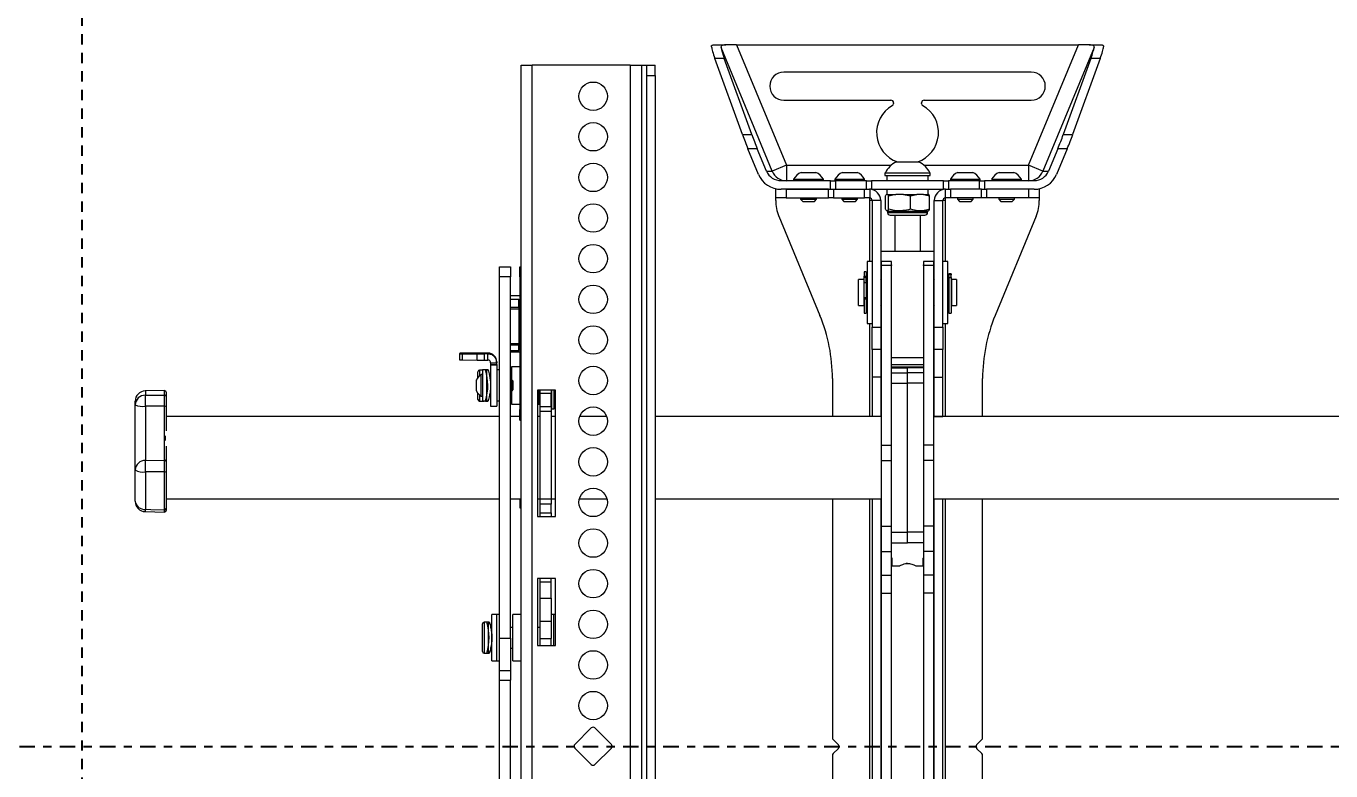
# Model space of a CAD drawing. Extents: x -382 to 1420, y -377 to 265.
# Drawn here: x 200.95 to 216.75, y 151.92 to 160.94 of the extents above; entities that cross this region are included whole.
import ezdxf
from ezdxf import colors
from ezdxf.entities.mleader import LeaderData, LeaderLine
from ezdxf.math import Vec2, Vec3

# ---------------------------------------------------------------- set-up
doc = ezdxf.new("R2010")
doc.units = 0
doc.header["$MEASUREMENT"] = 0
doc.linetypes.add('CENTER4', pattern=[0.5625, 0.375, -0.0625, 0.0625, -0.0625])
doc.linetypes.add('HIDDEN2', pattern=[0.1875, 0.125, -0.0625])
for name, color, linetype in [('AV-Anno-Iden', 154, 'CONTINUOUS'), ('AV-Detl-Dims', 14, 'CONTINUOUS'), ('AV-Detl-Obje-Brkt', 202, 'CONTINUOUS'), ('AV-Detl-Obje-Mont', 232, 'CONTINUOUS'), ('AV-Detl-Patt', 165, 'CONTINUOUS'), ('AV-Elev-Dims', 14, 'CONTINUOUS'), ('AV-Sect-Dims', 14, 'CONTINUOUS')]:
    doc.layers.add(name, color=color, linetype=linetype)
doc.styles.get("Standard").update_dxf_attribs({"font": 'arial.ttf'})

# ---------------------------------------------------------------- blocks, each defined once
blk = doc.blocks.new('A$C429A2651')
at = {"layer": 'AV-Detl-Obje-Brkt', "linetype": 'Continuous', "lineweight": 15}
for p, q in [((4.674, 4.42), (4.674, 20.91)), ((4.674, 20.91), (4.809, 20.91)), ((4.809, 4.42), (4.809, 20.91)), ((5.996, 20.91), (4.809, 20.91)), ((5.996, 20.91), (5.996, 4.42)), ((5.996, 20.91), (6.132, 20.91)), ((6.132, 20.91), (6.132, 4.42)), ((6.132, 20.91), (6.194, 20.91)), ((6.194, 20.91), (6.194, 20.785)), ((6.194, 20.91), (6.299, 20.91)), ((6.299, 20.785), (6.299, 20.91)), ((6.194, 20.785), (6.194, 4.545)), ((6.194, 20.785), (6.299, 20.785)), ((6.299, 20.785), (6.299, 4.545)), ((4.412, 18.47), (4.546, 18.47)), ((4.412, 18.349), (4.412, 18.47)), ((4.546, 18.349), (4.412, 18.349)), ((4.412, 13.971), (4.412, 18.349)), ((4.546, 18.47), (4.546, 18.349)), ((4.546, 13.971), (4.546, 18.349)), ((4.659, 18.468), (4.674, 18.468)), ((4.659, 18.348), (4.659, 18.468)), ((4.659, 18.348), (4.659, 16.743)), ((4.674, 18.348), (4.659, 18.348)), ((4.659, 18.117), (4.546, 18.117)), ((4.546, 18.076), (4.646, 18.076)), ((4.646, 17.981), (4.646, 18.076)), ((4.646, 18.04), (4.659, 18.04)), ((4.646, 18.021), (4.659, 18.021)), ((4.546, 17.981), (4.646, 17.981)), ((4.646, 17.958), (4.546, 17.958)), ((4.646, 17.981), (4.646, 17.958)), ((4.646, 17.958), (4.646, 17.539)), ((4.646, 17.893), (4.659, 17.893)), ((4.646, 17.877), (4.659, 17.877)), ((4.659, 17.84), (4.646, 17.84)), ((4.646, 17.68), (4.659, 17.68)), ((4.646, 17.655), (4.659, 17.655)), ((3.931, 17.422), (3.931, 17.418)), ((3.931, 17.343), (3.931, 17.418)), ((3.967, 17.417), (4.144, 17.414)), ((3.967, 17.342), (3.967, 17.417)), ((4.274, 17.424), (4.056, 17.424)), ((4.144, 17.339), (4.144, 17.414)), ((4.274, 17.414), (4.232, 17.414)), ((4.232, 17.339), (4.232, 17.414)), ((4.274, 17.414), (4.274, 17.424)), ((4.274, 17.339), (4.274, 17.414)), ((4.546, 17.539), (4.646, 17.539)), ((4.646, 17.519), (4.546, 17.519)), ((4.546, 17.455), (4.646, 17.455)), ((4.546, 17.439), (4.659, 17.439)), ((4.646, 17.539), (4.646, 17.519)), ((4.646, 17.525), (4.659, 17.525)), ((4.646, 17.455), (4.646, 17.519)), ((4.646, 17.507), (4.659, 17.507)), ((4.659, 17.483), (4.646, 17.483)), ((3.967, 17.342), (4.144, 17.339)), ((4.232, 17.339), (4.274, 17.339)), ((4.306, 17.308), (4.38, 17.308)), ((4.306, 17.308), (4.306, 17.288)), ((4.306, 17.288), (4.38, 17.288)), ((4.306, 17.288), (4.306, 17.283)), ((4.306, 17.283), (4.38, 17.283)), ((4.306, 17.283), (4.306, 16.783)), ((4.38, 17.318), (4.38, 17.308)), ((4.38, 17.288), (4.38, 17.308)), ((4.38, 17.288), (4.38, 17.283)), ((4.38, 17.283), (4.38, 16.783)), ((4.659, 17.257), (4.559, 17.257)), ((4.559, 17.257), (4.559, 17.102)), ((4.133, 17.031), (4.133, 17.099)), ((4.153, 17.129), (4.153, 17.199)), ((4.206, 17.219), (4.173, 17.219)), ((4.173, 17.219), (4.173, 17.15)), ((4.206, 17.164), (4.191, 17.164)), ((4.191, 17.029), (4.191, 17.164)), ((4.255, 17.221), (4.206, 17.221)), ((4.206, 17.221), (4.206, 16.846)), ((4.275, 17.221), (4.243, 17.221)), ((4.255, 17.221), (4.255, 16.846)), ((4.306, 17.158), (4.291, 17.158)), ((4.412, 17.221), (4.38, 17.221)), ((4.559, 17.157), (4.546, 17.157)), ((4.563, 17.102), (4.546, 17.102)), ((4.581, 17.083), (4.563, 17.102)), ((4.563, 17.031), (4.563, 17.102)), ((4.581, 17.032), (4.581, 17.083)), ((4.133, 16.968), (4.133, 17.031)), ((4.153, 16.864), (4.153, 16.937)), ((4.173, 16.916), (4.173, 16.844)), ((4.191, 16.902), (4.191, 17.029)), ((4.546, 16.964), (4.563, 16.964)), ((4.559, 16.964), (4.559, 16.807)), ((4.563, 16.964), (4.563, 17.031)), ((4.563, 16.964), (4.581, 16.983)), ((4.581, 16.983), (4.581, 17.032)), ((5.09, 16.975), (4.872, 16.975)), ((4.872, 16.975), (4.872, 15.445)), ((4.893, 16.807), (4.893, 16.975)), ((4.906, 16.934), (4.906, 16.975)), ((5.04, 16.934), (4.906, 16.934)), ((4.906, 16.779), (4.906, 16.934)), ((5.04, 16.975), (5.04, 16.934)), ((5.04, 16.779), (5.04, 16.934)), ((5.046, 16.751), (5.046, 16.975)), ((5.077, 16.751), (5.077, 16.971)), ((5.09, 16.928), (5.077, 16.928)), ((5.09, 16.928), (5.077, 16.928)), ((5.09, 15.445), (5.09, 16.975)), ((4.173, 16.844), (4.226, 16.844)), ((4.191, 16.902), (4.206, 16.902)), ((4.206, 16.846), (4.255, 16.846)), ((4.226, 16.844), (4.226, 16.846)), ((4.243, 16.846), (4.243, 16.844)), ((4.243, 16.846), (4.275, 16.846)), ((4.243, 16.844), (4.275, 16.844)), ((4.291, 16.908), (4.306, 16.908)), ((4.291, 16.907), (4.306, 16.907)), ((4.306, 16.783), (4.38, 16.783)), ((4.38, 16.846), (4.412, 16.846)), ((4.546, 16.907), (4.559, 16.907)), ((4.559, 16.807), (4.659, 16.807)), ((4.872, 16.807), (4.893, 16.807)), ((4.893, 16.907), (4.906, 16.907)), ((4.906, 16.779), (5.04, 16.779)), ((4.906, 16.717), (4.906, 16.779)), ((5.04, 16.907), (5.046, 16.907)), ((5.04, 16.779), (5.04, 16.717)), ((5.077, 16.901), (5.09, 16.901)), ((5.09, 16.886), (5.077, 16.886)), ((5.077, 16.768), (5.09, 16.768)), ((4.659, 16.658), (4.546, 16.658)), ((4.659, 16.614), (4.659, 16.743)), ((4.659, 16.743), (4.674, 16.743)), ((4.659, 16.614), (4.674, 16.614)), ((4.906, 16.658), (4.872, 16.658)), ((5.04, 16.717), (4.906, 16.717)), ((4.906, 15.66), (4.906, 16.717)), ((5.04, 16.717), (5.04, 15.66)), ((5.09, 16.658), (5.04, 16.658)), ((5.046, 16.751), (5.077, 16.751)), ((5.71, 16.658), (5.387, 16.658)), ((4.546, 15.659), (4.674, 15.659)), ((4.659, 15.659), (4.659, 15.641)), ((4.872, 15.659), (4.906, 15.659)), ((4.906, 15.66), (5.04, 15.66)), ((4.906, 15.597), (4.906, 15.66)), ((5.04, 15.66), (5.04, 15.597)), ((5.04, 15.659), (5.09, 15.659)), ((5.382, 15.659), (5.714, 15.659)), ((4.659, 15.641), (4.659, 15.549)), ((4.674, 15.641), (4.659, 15.641)), ((4.659, 15.549), (4.674, 15.549)), ((5.04, 15.597), (4.906, 15.597)), ((4.906, 15.491), (4.906, 15.597)), ((5.04, 15.491), (5.04, 15.597)), ((4.872, 15.445), (5.09, 15.445)), ((4.906, 15.491), (5.04, 15.491)), ((4.906, 15.445), (4.906, 15.491)), ((5.04, 15.491), (5.04, 15.445)), ((5.09, 14.695), (4.872, 14.695)), ((4.872, 14.695), (4.872, 13.883)), ((4.906, 14.654), (4.906, 14.695)), ((4.906, 14.654), (5.04, 14.654)), ((4.906, 14.459), (4.906, 14.654)), ((5.04, 14.654), (5.04, 14.695)), ((5.04, 14.459), (5.04, 14.654)), ((5.09, 13.883), (5.09, 14.695)), ((4.906, 14.459), (5.04, 14.459)), ((4.906, 14.18), (4.906, 14.459)), ((5.04, 14.459), (5.04, 14.18)), ((4.38, 14.259), (4.321, 14.259)), ((4.321, 13.995), (4.321, 14.259)), ((4.412, 14.259), (4.38, 14.259)), ((4.38, 13.995), (4.38, 14.259)), ((4.38, 13.978), (4.38, 14.259)), ((4.674, 14.259), (4.574, 14.259)), ((4.574, 13.978), (4.574, 14.259)), ((4.878, 14.259), (4.872, 14.259)), ((4.878, 13.978), (4.878, 14.259)), ((5.071, 14.259), (5.04, 14.259)), ((5.09, 14.259), (5.071, 14.259)), ((5.071, 13.981), (5.071, 14.259)), ((5.071, 13.978), (5.071, 14.259)), ((4.206, 13.978), (4.206, 14.145)), ((4.28, 14.165), (4.226, 14.165)), ((4.226, 14.165), (4.226, 13.978)), ((4.29, 14.165), (4.258, 14.165)), ((4.28, 13.978), (4.28, 14.165)), ((4.3, 14.145), (4.3, 14.13)), ((4.574, 14.103), (4.546, 14.103)), ((4.906, 14.103), (4.878, 14.103)), ((4.906, 14.18), (5.04, 14.18)), ((4.906, 13.97), (4.906, 14.18)), ((5.04, 14.18), (5.04, 13.97)), ((4.206, 13.811), (4.206, 13.978)), ((4.226, 13.978), (4.226, 13.791)), ((4.28, 13.791), (4.28, 13.978)), ((4.321, 13.697), (4.321, 13.995)), ((4.38, 13.697), (4.38, 13.995)), ((4.38, 13.697), (4.38, 13.978)), ((4.412, 13.971), (4.546, 13.971)), ((4.412, 13.583), (4.412, 13.971)), ((4.546, 13.971), (4.546, 13.583)), ((4.574, 13.697), (4.574, 13.978)), ((4.878, 13.883), (4.878, 13.978)), ((4.906, 13.97), (5.04, 13.97)), ((4.906, 13.883), (4.906, 13.97)), ((5.04, 13.883), (5.04, 13.97)), ((5.071, 13.883), (5.071, 13.981)), ((5.071, 13.883), (5.071, 13.978)), ((4.226, 13.791), (4.28, 13.791)), ((4.258, 13.791), (4.29, 13.791)), ((4.3, 13.827), (4.3, 13.811)), ((4.546, 13.853), (4.574, 13.853)), ((4.872, 13.883), (5.09, 13.883)), ((4.321, 13.697), (4.38, 13.697)), ((4.38, 13.697), (4.412, 13.697)), ((4.574, 13.697), (4.674, 13.697)), ((4.412, 13.583), (4.546, 13.583)), ((4.412, 13.463), (4.412, 13.583)), ((4.412, 13.463), (4.546, 13.463)), ((4.412, 8.066), (4.412, 13.463)), ((4.546, 13.583), (4.546, 13.463)), ((4.546, 8.066), (4.546, 13.463)), ((5.526, 12.886), (5.327, 12.687)), ((5.769, 12.687), (5.57, 12.886)), ((5.327, 12.643), (5.526, 12.444)), ((5.57, 12.444), (5.769, 12.643))]:
    blk.add_line(p, q, dxfattribs=at)
at = {"layer": 'AV-Detl-Obje-Brkt', "linetype": 'Continuous', "lineweight": 15, "flags": 128}
blk.add_lwpolyline([(4.226, 16.844), (4.23, 16.845), (4.234, 16.846)], dxfattribs=at)
at = {"layer": 'AV-Detl-Obje-Brkt', "linetype": 'Continuous', "lineweight": 15}
for centre in [(5.548, 20.534), (5.548, 20.043), (5.548, 19.551), (5.548, 19.059), (5.548, 18.567), (5.548, 18.075), (5.548, 17.583), (5.548, 17.092), (5.548, 16.6), (5.548, 16.108), (5.548, 15.616), (5.548, 15.124), (5.548, 14.633), (5.548, 14.141), (5.548, 13.649), (5.548, 13.157)]:
    blk.add_circle(centre, 0.172, dxfattribs=at)
for centre, radius, start, end in [((4.025, 15.209), 2.215, 89.1923, 92.4245), ((3.962, 17.8), 0.384, 265.3152, 270.7829), ((4.227, 24.048), 6.634, 269.2837, 270.0466), ((4.274, 17.318), 0.106, 0.0029, 90.0029), ((3.962, 17.726), 0.384, 265.3152, 270.7829), ((4.227, 23.973), 6.634, 269.2837, 270.0466), ((4.273, 17.033), 0.154, 122.0305, 154.92), ((4.173, 17.199), 0.02, 90, 180), ((3.65, 17.033), 0.622, 342.7147, 17.5243), ((4.273, 17.033), 0.154, 205.08, 237.9695), ((4.173, 16.864), 0.02, 180, 270), ((4.226, 14.145), 0.02, 90, 180), ((3.665, 13.978), 0.622, 342.7147, 17.5243), ((4.226, 13.811), 0.02, 180, 270), ((5.548, 12.864), 0.0312, 45, 135), ((5.349, 12.665), 0.0312, 135, 225), ((5.747, 12.665), 0.0312, 315, 45), ((5.548, 12.466), 0.0312, 225, 315)]:
    blk.add_arc(centre, radius, start, end, dxfattribs=at)
for points in [[(4.38, 17.308), (4.379, 17.322), (4.376, 17.349), (4.351, 17.384), (4.316, 17.409), (4.288, 17.412), (4.274, 17.414)], [(4.306, 17.308), (4.305, 17.312), (4.304, 17.32), (4.297, 17.33), (4.287, 17.338), (4.279, 17.338), (4.274, 17.339)]]:
    blk.add_open_spline(points, degree=3, dxfattribs=at)
for points, knots in [([(4.275, 17.218), (4.275, 17.219), (4.274, 17.222), (4.279, 17.207), (4.288, 17.174), (4.299, 17.124), (4.306, 17.064), (4.306, 17), (4.299, 16.942), (4.288, 16.893), (4.279, 16.859), (4.274, 16.844), (4.275, 16.847), (4.275, 16.847)], [0, 0, 0, 0, 0.028775, 0.130645, 0.233855, 0.341678, 0.450826, 0.555266, 0.656419, 0.760682, 0.869625, 0.977749, 1, 1, 1, 1]), ([(4.29, 14.163), (4.29, 14.164), (4.289, 14.167), (4.294, 14.152), (4.303, 14.119), (4.314, 14.069), (4.321, 14.009), (4.321, 13.945), (4.314, 13.887), (4.303, 13.838), (4.294, 13.804), (4.289, 13.789), (4.29, 13.792), (4.29, 13.792)], [0, 0, 0, 0, 0.0287752, 0.1306453, 0.2338552, 0.341678, 0.4508261, 0.5552658, 0.6564193, 0.7606818, 0.8696248, 0.977749, 1, 1, 1, 1])]:
    blk.add_open_spline(points, degree=3, knots=knots, dxfattribs=at)
at = {"layer": 'AV-Detl-Obje-Mont', "linetype": 'Continuous', "lineweight": 15}
for p, q in [((7.01, 21.156), (7.154, 21.156)), ((7.717, 19.627), (7.097, 21.126)), ((7.285, 21.156), (7.154, 21.156)), ((7.285, 21.156), (7.889, 19.699)), ((7.285, 21.156), (11.428, 21.156)), ((10.824, 19.699), (11.428, 21.156)), ((11.617, 21.126), (10.996, 19.627)), ((11.559, 21.156), (11.428, 21.156)), ((11.559, 21.156), (11.703, 21.156)), ((7.136, 20.991), (7.022, 20.991)), ((7.356, 20.069), (7.022, 20.991)), ((7.47, 20.069), (7.136, 20.991)), ((11.578, 20.991), (11.243, 20.069)), ((11.692, 20.991), (11.357, 20.069)), ((11.692, 20.991), (11.578, 20.991)), ((10.856, 20.826), (7.858, 20.826)), ((7.858, 20.486), (9.156, 20.486)), ((9.187, 20.455), (9.187, 20.446)), ((9.527, 20.446), (9.527, 20.455)), ((9.558, 20.486), (10.856, 20.486)), ((7.356, 20.069), (7.47, 20.069)), ((11.243, 20.069), (11.357, 20.069)), ((7.537, 19.898), (7.422, 19.898)), ((7.551, 19.588), (7.422, 19.898)), ((7.649, 19.627), (7.537, 19.898)), ((11.177, 19.898), (11.065, 19.627)), ((11.291, 19.898), (11.162, 19.588)), ((11.291, 19.898), (11.177, 19.898)), ((7.649, 19.627), (7.717, 19.627)), ((7.889, 19.699), (7.717, 19.627)), ((7.889, 19.699), (7.889, 19.511)), ((7.889, 19.699), (9.158, 19.699)), ((8.067, 19.612), (8.203, 19.612)), ((8.203, 19.612), (8.248, 19.612)), ((8.567, 19.612), (8.678, 19.612)), ((8.678, 19.612), (8.747, 19.612)), ((9.083, 19.605), (9.083, 19.574)), ((9.083, 19.605), (9.292, 19.605)), ((9.22, 19.74), (9.324, 19.74)), ((9.292, 19.605), (9.63, 19.605)), ((9.324, 19.74), (9.493, 19.74)), ((9.556, 19.699), (10.824, 19.699)), ((9.63, 19.574), (9.63, 19.605)), ((9.966, 19.612), (10.063, 19.612)), ((10.063, 19.612), (10.146, 19.612)), ((10.466, 19.612), (10.554, 19.612)), ((10.554, 19.612), (10.646, 19.612)), ((10.824, 19.699), (10.824, 19.511)), ((10.996, 19.627), (10.824, 19.699)), ((10.996, 19.627), (11.065, 19.627)), ((8.422, 19.511), (7.824, 19.511)), ((7.977, 19.531), (7.977, 19.511)), ((7.977, 19.531), (8.248, 19.531)), ((8.248, 19.531), (8.338, 19.531)), ((8.338, 19.511), (8.338, 19.531)), ((8.422, 19.407), (8.422, 19.511)), ((8.422, 19.511), (8.484, 19.511)), ((8.477, 19.531), (8.477, 19.511)), ((8.477, 19.531), (8.7, 19.531)), ((8.484, 19.511), (8.484, 19.407)), ((8.859, 19.511), (8.484, 19.511)), ((8.7, 19.531), (8.837, 19.531)), ((8.837, 19.511), (8.837, 19.531)), ((8.859, 19.407), (8.859, 19.511)), ((8.859, 19.511), (8.922, 19.511)), ((8.922, 19.511), (8.922, 19.407)), ((9.792, 19.511), (8.922, 19.511)), ((9.083, 19.574), (9.292, 19.574)), ((9.107, 19.574), (9.107, 19.511)), ((9.292, 19.574), (9.63, 19.574)), ((9.607, 19.511), (9.607, 19.574)), ((9.792, 19.407), (9.792, 19.511)), ((9.792, 19.511), (9.854, 19.511)), ((9.854, 19.511), (9.854, 19.407)), ((10.229, 19.511), (9.854, 19.511)), ((9.876, 19.531), (9.876, 19.511)), ((9.876, 19.531), (10.07, 19.531)), ((10.07, 19.531), (10.237, 19.531)), ((10.229, 19.407), (10.229, 19.511)), ((10.229, 19.511), (10.291, 19.511)), ((10.237, 19.511), (10.237, 19.531)), ((10.291, 19.511), (10.291, 19.407)), ((10.89, 19.511), (10.291, 19.511)), ((10.376, 19.531), (10.376, 19.511)), ((10.376, 19.531), (10.551, 19.531)), ((10.551, 19.531), (10.736, 19.531)), ((10.736, 19.511), (10.736, 19.531)), ((7.76, 19.302), (7.76, 19.407)), ((7.885, 19.302), (7.76, 19.302)), ((7.76, 19.271), (7.76, 19.302)), ((8.399, 19.407), (7.824, 19.407)), ((7.885, 19.407), (7.885, 19.302)), ((7.885, 19.407), (8.399, 19.407)), ((7.885, 19.302), (8.399, 19.302)), ((8.062, 19.302), (8.062, 19.286)), ((8.062, 19.286), (8.087, 19.261)), ((8.062, 19.286), (8.205, 19.286)), ((8.205, 19.286), (8.252, 19.286)), ((8.228, 19.261), (8.252, 19.286)), ((8.252, 19.286), (8.252, 19.302)), ((8.399, 19.302), (8.399, 19.407)), ((8.399, 19.407), (8.461, 19.407)), ((8.461, 19.302), (8.399, 19.302)), ((8.461, 19.407), (8.461, 19.302)), ((8.461, 19.407), (8.836, 19.407)), ((8.461, 19.302), (8.836, 19.302)), ((8.562, 19.302), (8.562, 19.286)), ((8.562, 19.286), (8.587, 19.261)), ((8.562, 19.286), (8.68, 19.286)), ((8.68, 19.286), (8.752, 19.286)), ((8.727, 19.261), (8.752, 19.286)), ((8.752, 19.286), (8.752, 19.302)), ((8.836, 19.302), (8.836, 19.407)), ((8.836, 19.407), (8.896, 19.407)), ((8.896, 19.302), (8.836, 19.302)), ((8.896, 19.407), (8.898, 19.407)), ((8.922, 19.407), (8.896, 19.407)), ((8.898, 19.302), (8.896, 19.302)), ((8.896, 19.302), (8.896, 19.271)), ((8.898, 19.407), (8.898, 19.302)), ((8.922, 19.407), (9.792, 19.407)), ((9.09, 19.165), (9.09, 19.329)), ((9.115, 19.344), (9.102, 19.344)), ((9.107, 19.407), (9.107, 19.344)), ((9.115, 19.344), (9.127, 19.329)), ((9.115, 19.344), (9.213, 19.344)), ((9.127, 19.165), (9.127, 19.329)), ((9.307, 19.344), (9.213, 19.344)), ((9.307, 19.344), (9.393, 19.329)), ((9.307, 19.344), (9.468, 19.344)), ((9.393, 19.165), (9.393, 19.329)), ((9.549, 19.344), (9.468, 19.344)), ((9.549, 19.344), (9.623, 19.329)), ((9.549, 19.344), (9.611, 19.344)), ((9.607, 19.344), (9.607, 19.407)), ((9.623, 19.165), (9.623, 19.329)), ((9.817, 19.407), (9.792, 19.407)), ((9.815, 19.302), (9.815, 19.407)), ((9.815, 19.407), (9.817, 19.407)), ((9.817, 19.302), (9.815, 19.302)), ((9.817, 19.407), (9.877, 19.407)), ((9.877, 19.302), (9.817, 19.302)), ((9.817, 19.271), (9.817, 19.302)), ((9.877, 19.407), (9.877, 19.302)), ((10.252, 19.407), (9.877, 19.407)), ((10.252, 19.302), (9.877, 19.302)), ((9.961, 19.302), (9.961, 19.286)), ((9.961, 19.286), (9.986, 19.261)), ((9.961, 19.286), (10.064, 19.286)), ((10.064, 19.286), (10.151, 19.286)), ((10.126, 19.261), (10.151, 19.286)), ((10.151, 19.286), (10.151, 19.302)), ((10.252, 19.302), (10.252, 19.407)), ((10.252, 19.407), (10.315, 19.407)), ((10.315, 19.302), (10.252, 19.302)), ((10.315, 19.407), (10.315, 19.302)), ((10.828, 19.407), (10.315, 19.407)), ((10.89, 19.407), (10.315, 19.407)), ((10.828, 19.302), (10.315, 19.302)), ((10.461, 19.302), (10.461, 19.286)), ((10.461, 19.286), (10.486, 19.261)), ((10.461, 19.286), (10.553, 19.286)), ((10.553, 19.286), (10.651, 19.286)), ((10.626, 19.261), (10.651, 19.286)), ((10.651, 19.286), (10.651, 19.302)), ((10.828, 19.302), (10.828, 19.407)), ((10.953, 19.302), (10.828, 19.302)), ((10.953, 19.407), (10.953, 19.302)), ((10.953, 19.302), (10.953, 19.271)), ((8.087, 19.261), (8.193, 19.261)), ((8.193, 19.261), (8.228, 19.261)), ((8.587, 19.261), (8.674, 19.261)), ((8.674, 19.261), (8.727, 19.261)), ((8.927, 19.271), (8.896, 19.271)), ((8.896, 19.271), (8.896, 18.532)), ((9.032, 19.271), (8.927, 19.271)), ((8.927, 19.271), (8.927, 17.737)), ((9.032, 19.271), (9.032, 17.737)), ((9.104, 19.148), (9.114, 19.144)), ((9.114, 19.144), (9.114, 19.126)), ((9.114, 19.144), (9.164, 19.144)), ((9.164, 19.144), (9.599, 19.144)), ((9.599, 19.144), (9.609, 19.148)), ((9.599, 19.126), (9.599, 19.144)), ((9.681, 19.271), (9.786, 19.271)), ((9.681, 17.737), (9.681, 19.271)), ((9.786, 17.737), (9.786, 19.271)), ((9.817, 19.271), (9.786, 19.271)), ((9.817, 18.532), (9.817, 19.271)), ((9.986, 19.261), (10.062, 19.261)), ((10.062, 19.261), (10.126, 19.261)), ((10.486, 19.261), (10.554, 19.261)), ((10.554, 19.261), (10.626, 19.261)), ((7.798, 19.08), (8.295, 17.88)), ((9.114, 19.126), (9.164, 19.126)), ((9.146, 19.094), (9.189, 19.094)), ((9.164, 19.126), (9.599, 19.126)), ((9.189, 19.094), (9.568, 19.094)), ((9.201, 19.094), (9.201, 18.657)), ((9.513, 18.657), (9.513, 19.094)), ((10.915, 19.08), (10.418, 17.88)), ((9.032, 18.657), (9.681, 18.657)), ((8.927, 18.532), (8.868, 18.532)), ((8.868, 18.532), (8.868, 18.263)), ((9.162, 18.532), (9.032, 18.532)), ((9.042, 18.483), (9.042, 18.532)), ((9.162, 18.491), (9.162, 18.532)), ((9.681, 18.532), (9.552, 18.532)), ((9.552, 18.532), (9.552, 18.491)), ((9.671, 18.532), (9.671, 18.483)), ((9.846, 18.532), (9.786, 18.532)), ((9.846, 17.783), (9.846, 18.532)), ((8.855, 18.407), (8.83, 18.407)), ((8.83, 18.407), (8.83, 18.357)), ((8.83, 18.357), (8.855, 18.357)), ((8.83, 18.34), (8.83, 18.357)), ((8.855, 18.34), (8.83, 18.34)), ((8.83, 18.281), (8.83, 18.34)), ((8.855, 18.407), (8.855, 18.357)), ((8.855, 18.357), (8.855, 18.34)), ((8.855, 18.298), (8.855, 18.34)), ((9.162, 18.483), (9.042, 18.483)), ((9.042, 16.309), (9.042, 18.483)), ((9.162, 18.491), (9.162, 18.483)), ((9.162, 16.832), (9.162, 18.483)), ((9.552, 18.483), (9.552, 18.491)), ((9.671, 18.483), (9.552, 18.483)), ((9.552, 18.483), (9.552, 16.832)), ((9.671, 18.483), (9.671, 16.309)), ((9.884, 18.382), (9.859, 18.382)), ((9.859, 18.372), (9.859, 18.382)), ((9.884, 18.372), (9.859, 18.372)), ((9.859, 18.338), (9.859, 18.372)), ((9.884, 18.338), (9.859, 18.338)), ((9.859, 18.335), (9.859, 18.338)), ((9.884, 18.382), (9.884, 18.372)), ((9.884, 18.338), (9.884, 18.372)), ((9.884, 18.338), (9.884, 18.335)), ((8.826, 18.314), (8.763, 18.314)), ((8.763, 18.001), (8.763, 18.314)), ((8.826, 18.314), (8.826, 18.001)), ((8.83, 18.282), (8.826, 18.282)), ((8.83, 18.281), (8.855, 18.281)), ((8.83, 18.28), (8.83, 18.281)), ((8.83, 18.28), (8.855, 18.28)), ((8.868, 18.314), (8.855, 18.314)), ((8.855, 18.298), (8.855, 18.092)), ((8.868, 18.263), (8.868, 17.783)), ((9.859, 18.314), (9.846, 18.314)), ((9.884, 18.335), (9.859, 18.335)), ((9.859, 18.335), (9.859, 17.908)), ((9.884, 18.335), (9.884, 17.908)), ((9.888, 18.282), (9.884, 18.282)), ((9.95, 18.314), (9.888, 18.314)), ((9.888, 18.314), (9.888, 18.001)), ((9.95, 18.314), (9.95, 18.001)), ((8.826, 18.032), (8.83, 18.032)), ((8.855, 18.092), (8.83, 18.092)), ((8.83, 18.079), (8.83, 18.092)), ((8.855, 18.079), (8.83, 18.079)), ((8.83, 18.079), (8.83, 17.908)), ((8.855, 18.092), (8.855, 18.079)), ((8.855, 18.079), (8.855, 17.908)), ((9.884, 18.032), (9.888, 18.032)), ((8.763, 18.001), (8.826, 18.001)), ((8.83, 17.908), (8.855, 17.908)), ((8.855, 18.001), (8.868, 18.001)), ((9.846, 18.001), (9.859, 18.001)), ((9.859, 17.908), (9.884, 17.908)), ((9.888, 18.001), (9.95, 18.001)), ((8.868, 17.783), (8.927, 17.783)), ((8.896, 17.783), (8.896, 16.658)), ((8.927, 17.737), (9.032, 17.737)), ((8.927, 17.468), (8.927, 17.737)), ((9.032, 17.737), (9.032, 17.468)), ((9.681, 17.737), (9.786, 17.737)), ((9.681, 17.468), (9.681, 17.737)), ((9.786, 17.783), (9.846, 17.783)), ((9.786, 17.737), (9.786, 17.468)), ((9.817, 16.658), (9.817, 17.783)), ((9.032, 17.468), (8.927, 17.468)), ((8.927, 17.468), (8.927, 17.132)), ((9.032, 17.468), (9.032, 17.132)), ((9.786, 17.468), (9.681, 17.468)), ((9.681, 17.132), (9.681, 17.468)), ((9.786, 17.132), (9.786, 17.468)), ((9.162, 17.372), (9.552, 17.372)), ((9.552, 17.283), (9.162, 17.283)), ((9.357, 17.252), (9.162, 17.252)), ((9.162, 17.247), (9.357, 17.247)), ((9.552, 17.252), (9.357, 17.252)), ((9.357, 17.247), (9.357, 17.252)), ((9.357, 17.185), (9.357, 17.247)), ((9.552, 17.247), (9.357, 17.247)), ((8.447, 17.115), (8.447, 16.658)), ((9.032, 17.132), (8.927, 17.132)), ((8.927, 17.132), (8.927, 16.658)), ((9.032, 17.132), (9.032, 16.658)), ((9.162, 17.185), (9.357, 17.185)), ((9.357, 17.059), (9.357, 17.185)), ((9.552, 17.185), (9.357, 17.185)), ((9.681, 17.132), (9.786, 17.132)), ((9.681, 16.658), (9.681, 17.132)), ((9.786, 16.658), (9.786, 17.132)), ((10.266, 16.658), (10.266, 17.115)), ((0.354, 16.97), (0.123, 16.966)), ((0.123, 16.966), (0.123, 16.914)), ((0.354, 16.916), (0.354, 16.97)), ((0.375, 16.95), (0.375, 16.897)), ((9.162, 17.059), (9.357, 17.059)), ((9.357, 15.258), (9.357, 17.059)), ((9.552, 17.059), (9.357, 17.059)), ((0, 16.797), (0, 16.841)), ((0, 16.012), (0, 16.797)), ((0.354, 16.782), (0.123, 16.78)), ((0.123, 16.78), (0.123, 16.125)), ((0.354, 16.127), (0.354, 16.782)), ((0.375, 16.785), (0.375, 16.485)), ((9.162, 16.408), (9.162, 16.832)), ((9.552, 16.832), (9.552, 16.408)), ((4.412, 16.658), (0.375, 16.658)), ((9.042, 16.658), (6.299, 16.658)), ((9.032, 16.658), (8.927, 16.658)), ((25.032, 16.658), (9.671, 16.658)), ((9.681, 16.658), (9.786, 16.658)), ((0.362, 16.424), (0.362, 16.368)), ((0.375, 16.297), (0.375, 16.109)), ((9.042, 16.309), (9.162, 16.309)), ((9.042, 16.125), (9.042, 16.309)), ((9.162, 16.309), (9.162, 16.408)), ((9.162, 16.125), (9.162, 16.309)), ((9.552, 16.408), (9.552, 16.309)), ((9.671, 16.309), (9.552, 16.309)), ((9.552, 16.309), (9.552, 16.125)), ((9.671, 16.309), (9.671, 16.125)), ((0.123, 16.125), (0.354, 16.127)), ((9.042, 16.125), (9.162, 16.125)), ((9.042, 15.329), (9.042, 16.125)), ((9.162, 15.329), (9.162, 16.125)), ((9.671, 16.125), (9.552, 16.125)), ((9.552, 16.125), (9.552, 15.329)), ((9.671, 16.125), (9.671, 15.329)), ((0, 15.63), (0, 16.012)), ((0.123, 15.985), (0.123, 15.533)), ((0.354, 15.527), (0.354, 15.988)), ((0.375, 15.992), (0.375, 15.543)), ((0.375, 15.659), (4.412, 15.659)), ((6.299, 15.659), (9.042, 15.659)), ((8.447, 15.659), (8.447, 12.767)), ((8.896, 15.659), (8.896, 9.663)), ((8.927, 15.659), (8.927, 9.663)), ((9.032, 15.659), (9.032, 9.663)), ((9.671, 15.659), (25.032, 15.659)), ((9.681, 9.663), (9.681, 15.659)), ((9.786, 9.663), (9.786, 15.659)), ((9.817, 9.663), (9.817, 15.659)), ((10.266, 12.767), (10.266, 15.659)), ((0.122, 15.505), (0.354, 15.5)), ((9.042, 15.329), (9.162, 15.329)), ((9.042, 15.022), (9.042, 15.329)), ((9.162, 15.022), (9.162, 15.329)), ((9.162, 15.258), (9.357, 15.258)), ((9.357, 15.128), (9.357, 15.258)), ((9.552, 15.258), (9.357, 15.258)), ((9.671, 15.329), (9.552, 15.329)), ((9.552, 15.329), (9.552, 15.022)), ((9.671, 15.329), (9.671, 15.022)), ((9.042, 15.022), (9.162, 15.022)), ((9.042, 14.734), (9.042, 15.022)), ((9.162, 15.128), (9.357, 15.128)), ((9.162, 14.734), (9.162, 15.022)), ((9.552, 15.128), (9.357, 15.128)), ((9.671, 15.022), (9.552, 15.022)), ((9.552, 15.022), (9.552, 14.734)), ((9.671, 15.022), (9.671, 14.734)), ((9.169, 14.941), (9.162, 14.941)), ((9.169, 14.847), (9.169, 14.941)), ((9.357, 14.877), (9.342, 14.875)), ((9.544, 14.941), (9.552, 14.941)), ((9.544, 14.941), (9.544, 14.847)), ((9.042, 14.734), (9.162, 14.734)), ((9.042, 14.517), (9.042, 14.734)), ((9.162, 14.517), (9.162, 14.734)), ((9.169, 14.847), (9.256, 14.847)), ((9.457, 14.847), (9.544, 14.847)), ((9.671, 14.734), (9.552, 14.734)), ((9.552, 14.734), (9.552, 14.517)), ((9.671, 14.734), (9.671, 14.517)), ((9.042, 14.517), (9.162, 14.517)), ((9.042, 10.804), (9.042, 14.517)), ((9.162, 10.804), (9.162, 14.517)), ((9.671, 14.517), (9.552, 14.517)), ((9.552, 14.517), (9.552, 10.804)), ((9.671, 14.517), (9.671, 10.804)), ((8.519, 12.683), (8.456, 12.745)), ((10.257, 12.745), (10.194, 12.683)), ((8.447, 12.554), (8.447, 9.663)), ((8.456, 12.576), (8.519, 12.639)), ((10.194, 12.639), (10.257, 12.576)), ((10.266, 9.663), (10.266, 12.554))]:
    blk.add_line(p, q, dxfattribs=at)
at = {"layer": 'AV-Detl-Obje-Mont', "linetype": 'Continuous', "lineweight": 15, "flags": 128}
for points in [[(0.123, 16.914), (0.189, 16.914), (0.354, 16.916)], [(0.354, 15.988), (0.189, 15.986), (0.123, 15.985)], [(0.123, 15.533), (0.189, 15.531), (0.354, 15.527)]]:
    blk.add_lwpolyline(points, dxfattribs=at)
at = {"layer": 'AV-Detl-Obje-Mont', "linetype": 'Continuous', "lineweight": 15}
for centre, radius, start, end in [((7.858, 20.656), 0.17, 90, 270), ((10.856, 20.656), 0.17, 270, 90), ((9.357, 20.094), 0.375, 119.6951, 250.9206), ((9.156, 20.455), 0.0312, 0, 90), ((9.156, 20.446), 0.0312, 299.6951, 0), ((9.357, 20.094), 0.375, 289.0794, 60.3049), ((9.558, 20.455), 0.0312, 90, 180), ((9.558, 20.446), 0.0312, 180, 240.3049), ((7.889, 19.697), 0.186, 201.913, 269.8503), ((8.157, 19.421), 0.211, 115.2526, 148.5637), ((8.157, 19.421), 0.211, 31.4363, 64.7474), ((8.657, 19.421), 0.211, 115.2526, 148.5637), ((8.657, 19.421), 0.211, 31.4363, 64.7474), ((9.357, 19.464), 0.307, 116.4163, 152.8457), ((9.357, 19.464), 0.307, 27.1543, 63.5837), ((10.056, 19.421), 0.211, 115.2526, 148.5637), ((10.056, 19.421), 0.211, 31.4363, 64.7474), ((10.556, 19.421), 0.211, 115.2526, 148.5637), ((10.556, 19.421), 0.211, 31.4363, 64.7474), ((10.824, 19.697), 0.186, 270.1497, 338.087), ((8.896, 19.271), 0.136, 0, 89.0537), ((8.896, 19.271), 0.0312, 0, 85.8828), ((9.817, 19.271), 0.136, 90.9463, 180), ((9.817, 19.271), 0.0312, 94.1172, 180), ((8.26, 19.271), 0.5, 180, 202.5), ((10.453, 19.271), 0.5, 337.5, 0), ((9.146, 19.126), 0.0312, 180, 270), ((9.568, 19.126), 0.0312, 270, 0), ((9.013, 18.345), 0.0312, 306.8699, 338.8756), ((9.7, 18.345), 0.0312, 201.1244, 233.1301), ((6.448, 17.115), 1.999, 0, 22.5), ((9.013, 17.97), 0.0312, 21.1244, 53.1301), ((9.7, 17.97), 0.0312, 126.8699, 158.8756), ((12.265, 17.115), 1.999, 157.5, 180), ((0.125, 16.841), 0.125, 91, 180), ((0.355, 16.95), 0.02, 0, 91), ((0.355, 16.897), 0.0194, 2.0949, 92.8644), ((0.121, 16.793), 0.121, 89.0896, 178.0493), ((0.093, 17.014), 0.236, 246.825, 277.2225), ((3.606, 16.847), 3.484, 178.8985, 181.1015), ((0.359, 16.82), 0.0385, 262.4636, 293.4174), ((0.119, 16.005), 0.119, 88.1864, 177.0287), ((3.962, 16.055), 3.84, 178.9569, 181.0431), ((0.356, 16.108), 0.0192, 3.037, 93.623), ((0.094, 16.147), 0.164, 235.1772, 280.0942), ((0.359, 16.015), 0.0278, 259.7985, 303.6105), ((0.125, 15.63), 0.125, 180, 268.7214), ((0.112, 15.645), 0.113, 187.9941, 275.4863), ((10.368, 15.297), 10.248, 178.6831, 178.8402), ((0.357, 15.545), 0.0183, 262.9567, 351.8373), ((0.355, 15.52), 0.02, 268.8002, 0.0003), ((8.478, 12.767), 0.0312, 180, 225), ((8.497, 12.661), 0.0312, 315, 45), ((10.217, 12.661), 0.0312, 135, 225), ((10.235, 12.767), 0.0312, 315, 0), ((8.478, 12.554), 0.0312, 135, 180), ((10.235, 12.554), 0.0312, 0, 45)]:
    blk.add_arc(centre, radius, start, end, dxfattribs=at)
for centre, major_axis, ratio, start_param, end_param in [((7.091, 20.906), (-0.105, 0.25), 0.121318, 0.382514, 1.170639), ((7.205, 20.906), (-0.105, 0.25), 0.121318, 0.443597, 1.170639), ((11.509, 20.906), (0.105, 0.25), 0.121318, 5.112546, 5.839588), ((11.623, 20.906), (0.105, 0.25), 0.121318, 5.112546, 5.900671), ((7.494, 19.898), (-0.21, 0.499), 0.121318, 1.170639, 1.519705), ((7.608, 19.898), (-0.21, 0.499), 0.121318, 1.170639, 1.519705), ((11.106, 19.898), (0.21, 0.499), 0.121318, 4.76348, 5.112546), ((11.22, 19.898), (0.21, 0.499), 0.121318, 4.76348, 5.112546), ((7.824, 19.699), (0.189, 0), 0.989999, 3.530751, 4.712389), ((10.89, 19.699), (-0.189, 0), 0.989999, 1.570796, 2.752435), ((7.824, 19.699), (0.295, 0), 0.989999, 3.530751, 4.712389), ((10.89, 19.699), (-0.295, 0), 0.989999, 1.570796, 2.752435)]:
    blk.add_ellipse(centre, major_axis=major_axis, ratio=ratio, start_param=start_param, end_param=end_param, dxfattribs=at)
for points, knots in [([(6.982, 21.132), (6.982, 21.136), (6.981, 21.143), (6.986, 21.15), (6.994, 21.154), (7.003, 21.155), (7.009, 21.156), (7.01, 21.156)], [0, 0, 0, 0, 0.2294417, 0.4660317, 0.695504, 0.9315198, 1, 1, 1, 1]), ([(7.154, 21.156), (7.143, 21.155), (7.12, 21.155), (7.1, 21.146), (7.096, 21.134), (7.097, 21.127), (7.097, 21.126)], [0, 0, 0, 0, 0.326227, 0.654665, 0.950379, 1, 1, 1, 1]), ([(11.617, 21.126), (11.617, 21.132), (11.616, 21.144), (11.6, 21.153), (11.578, 21.155), (11.563, 21.156), (11.559, 21.156)], [0, 0, 0, 0, 0.29513, 0.590794, 0.876067, 1, 1, 1, 1]), ([(11.703, 21.156), (11.708, 21.155), (11.716, 21.155), (11.725, 21.151), (11.731, 21.145), (11.732, 21.138), (11.732, 21.133), (11.732, 21.132)], [0, 0, 0, 0, 0.230948, 0.467784, 0.698992, 0.937725, 1, 1, 1, 1]), ([(9.09, 19.329), (9.094, 19.334), (9.098, 19.34), (9.102, 19.344), (9.102, 19.344)], [0, 0, 0, 0, 0.83206, 1, 1, 1, 1]), ([(9.127, 19.329), (9.151, 19.334), (9.179, 19.34), (9.208, 19.344), (9.213, 19.344)], [0, 0, 0, 0, 0.832059, 1, 1, 1, 1]), ([(9.393, 19.329), (9.418, 19.335), (9.442, 19.341), (9.467, 19.344), (9.468, 19.344)], [0, 0, 0, 0, 0.989982, 1, 1, 1, 1]), ([(9.623, 19.329), (9.62, 19.334), (9.616, 19.34), (9.612, 19.344), (9.611, 19.344)], [0, 0, 0, 0, 0.83206, 1, 1, 1, 1]), ([(9.127, 19.165), (9.123, 19.158), (9.114, 19.145), (9.101, 19.147), (9.094, 19.16), (9.09, 19.165)], [0, 0, 0, 0, 0.359917, 0.730734, 1, 1, 1, 1]), ([(9.393, 19.165), (9.362, 19.158), (9.297, 19.145), (9.207, 19.147), (9.151, 19.16), (9.127, 19.165)], [0, 0, 0, 0, 0.359917, 0.730734, 1, 1, 1, 1]), ([(9.623, 19.165), (9.608, 19.161), (9.568, 19.15), (9.5, 19.144), (9.438, 19.153), (9.403, 19.162), (9.393, 19.165)], [0, 0, 0, 0, 0.2001354, 0.5307872, 0.8714415, 1, 1, 1, 1]), ([(9.609, 19.15), (9.61, 19.15), (9.615, 19.15), (9.62, 19.159), (9.623, 19.165)], [0, 0, 0, 0, 0.3083642, 1, 1, 1, 1]), ([(0.354, 16.782), (0.354, 16.796), (0.354, 16.824), (0.354, 16.864), (0.354, 16.897), (0.354, 16.91), (0.354, 16.916)], [0, 0, 0, 0, 0.250748, 0.501501, 0.752227, 1, 1, 1, 1]), ([(0.375, 16.897), (0.375, 16.892), (0.375, 16.882), (0.375, 16.854), (0.375, 16.82), (0.375, 16.796), (0.375, 16.785)], [0, 0, 0, 0, 0.2477747, 0.4984987, 0.74925, 1, 1, 1, 1]), ([(0.354, 15.988), (0.354, 16.002), (0.354, 16.03), (0.354, 16.071), (0.354, 16.106), (0.354, 16.12), (0.354, 16.127)], [0, 0, 0, 0, 0.250748, 0.501501, 0.752227, 1, 1, 1, 1]), ([(0.375, 16.109), (0.375, 16.103), (0.375, 16.091), (0.375, 16.061), (0.375, 16.027), (0.375, 16.004), (0.375, 15.992)], [0, 0, 0, 0, 0.247775, 0.498499, 0.74925, 1, 1, 1, 1]), ([(0.354, 15.5), (0.354, 15.5), (0.354, 15.497), (0.354, 15.505), (0.354, 15.52), (0.354, 15.527)], [0, 0, 0, 0, 0.012508, 0.509179, 1, 1, 1, 1]), ([(0.375, 15.543), (0.375, 15.537), (0.375, 15.524), (0.375, 15.518), (0.375, 15.52), (0.375, 15.52)], [0, 0, 0, 0, 0.493933, 0.993746, 1, 1, 1, 1]), ([(9.256, 14.847), (9.256, 14.847), (9.254, 14.846), (9.261, 14.85), (9.275, 14.857), (9.299, 14.867), (9.33, 14.876), (9.364, 14.878), (9.395, 14.873), (9.422, 14.864), (9.444, 14.855), (9.457, 14.848), (9.457, 14.848), (9.457, 14.848)], [0, 0, 0, 0, 0.015681, 0.109572, 0.204612, 0.309746, 0.423487, 0.527829, 0.617822, 0.711816, 0.820136, 0.933252, 1, 1, 1, 1])]:
    blk.add_open_spline(points, degree=3, knots=knots, dxfattribs=at)

msp = doc.modelspace()

# ---------------------------------------------------------------- linework, layer by layer
at = {"layer": 'AV-Detl-Dims', "linetype": 'CENTER4', "ltscale": 0.5}
msp.add_lwpolyline([(184.29069, 152.21409), (252.34595, 152.21409)], dxfattribs=at)
at = {"layer": 'AV-Detl-Patt', "color": 253, "linetype": 'HIDDEN2'}
msp.add_lwpolyline([(201.61932, 140.21409), (237.61932, 140.21409), (237.61932, 164.21409), (201.61932, 164.21409)], close=True, dxfattribs=at)

# ---------------------------------------------------------------- block references
at = {"layer": 'AV-Anno-Iden'}
msp.add_blockref('A$C429A2651', (202.26765, 139.55324), dxfattribs=at)

# ---------------------------------------------------------------- leaders
at = {"layer": 'AV-Elev-Dims'}
ml = msp.add_multileader_mtext('Standard', dxfattribs=at)
ml.set_content('NEC E658 65" DISPLAY\\PW CHIEF LTM1U TILT MOUNT', color=256)
ml.set_leader_properties()
ml.build(insert=Vec2(0, 0))
ml.multileader.update_dxf_attribs({"leader_type": 2, "dogleg_length": 0.36, "arrow_head_size": 2.25, "scale": 24})
ctx = ml.context
ctx.base_point, ctx.scale, ctx.char_height, ctx.arrow_head_size, ctx.landing_gap_size, ctx.plane_origin = Vec3(101.57763, 166.5858), 24, 1.875, 2.25, 2.16, Vec3(87.125, 162.26575)
notes = []
notes.append((ctx, [(0, (1, 1, 0), (92.93763, 166.5858), (1, 0), 8.64, [(0, [(87.75, 160.26575), (94.46311, 165.32179), (96.36031, 162.47777), (98.73182, 167.05981)], 0, [])])]))
ctx.mtext.insert, ctx.mtext.width, ctx.mtext.flow_direction = Vec3(103.73763, 167.53929), 39.1374344, 5
for ctx, leaders in notes:
    for number, flags, end, landing, length, lines in leaders:
        leader = LeaderData()
        leader.index, (leader.has_last_leader_line, leader.has_dogleg_vector, leader.attachment_direction) = number, flags
        leader.last_leader_point, leader.dogleg_vector, leader.dogleg_length = Vec3(end), Vec3(landing), length
        for number, points, colour, breaks in lines:
            line = LeaderLine()
            line.index, line.vertices, line.color, line.breaks = number, Vec3.list(points), colors.encode_raw_color(colour), breaks
            leader.lines.append(line)
        ctx.leaders.append(leader)

# ---------------------------------------------------------------- next in the draw order: leaders
at = {"layer": 'AV-Sect-Dims'}
ml = msp.add_multileader_mtext('Standard', dxfattribs=at)
ml.set_content('\\A1;(1)  DUPLEX OUTLET\\P(1) 1-GANG CATV BY OTHERS', color=256)
ml.set_leader_properties()
ml.build(insert=Vec2(0, 0))
ml.multileader.update_dxf_attribs({"leader_type": 2, "dogleg_length": 0.36, "arrow_head_size": 2.25, "scale": 24})
ctx = ml.context
ctx.base_point, ctx.scale, ctx.char_height, ctx.arrow_head_size, ctx.landing_gap_size, ctx.plane_origin = Vec3(154.14764, 175.10636), 24, 1.875, 2.25, 2.16, Vec3(217.67066, 167.63882)
notes = []
notes.append((ctx, [(0, (1, 1, 0), (204.36207, 175.10636), (-1, 0), 8.64, [(0, [(213.43758, 165.97482), (201.62291, 170.784), (200.25834, 170.99021), (200.56788, 174.6503)], 0, [])])]))
ctx.mtext.insert, ctx.mtext.flow_direction = Vec3(156.30764, 176.31949), 5
ctx.mtext.has_bg_fill, ctx.mtext.bg_color, ctx.mtext.bg_scale_factor, ctx.mtext.bg_transparency, ctx.mtext.use_window_bg_color = 1, -1027028792, 1.5, 0, 1
for ctx, leaders in notes:
    for number, flags, end, landing, length, lines in leaders:
        leader = LeaderData()
        leader.index, (leader.has_last_leader_line, leader.has_dogleg_vector, leader.attachment_direction) = number, flags
        leader.last_leader_point, leader.dogleg_vector, leader.dogleg_length = Vec3(end), Vec3(landing), length
        for number, points, colour, breaks in lines:
            line = LeaderLine()
            line.index, line.vertices, line.color, line.breaks = number, Vec3.list(points), colors.encode_raw_color(colour), breaks
            leader.lines.append(line)
        ctx.leaders.append(leader)

doc.saveas('drawing.dxf')
